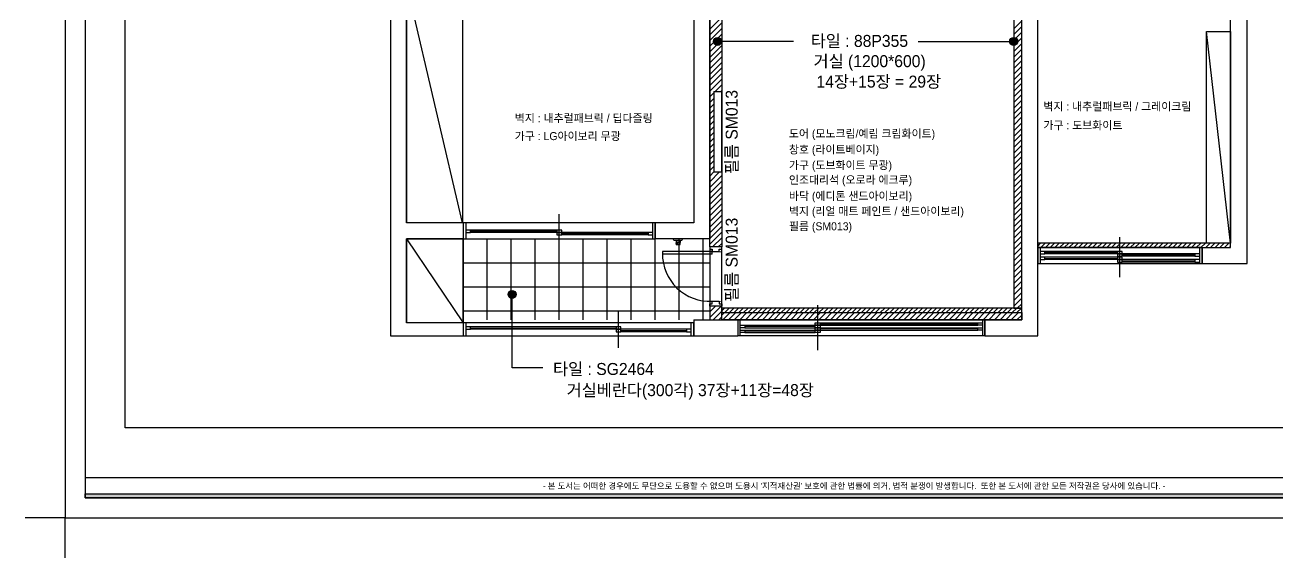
# Model space of a CAD drawing. Header units: inches. Extents: x 4374 to 164780, y 597 to 50243.
# Drawn here: x 4374 to 20035, y 3693 to 10352 of the extents above; entities that cross this region are included whole.
import ezdxf
from ezdxf.enums import TextEntityAlignment as Align

# ---------------------------------------------------------------- set-up
doc = ezdxf.new("R2010")
doc.units = ezdxf.units.IN
doc.header["$LTSCALE"] = 50
doc.header["$MEASUREMENT"] = 0
for name, color, linetype in [('03-TEXT', 3, 'Continuous'), ('03-WAL NEW', 3, 'Continuous'), ('06-FUR', 6, 'Continuous'), ('3.기호.계단선', 30, 'Continuous'), ('F-SYM', 7, 'Continuous'), ('fin', 5, 'Continuous'), ('FORM(YOURNAME)-11', 1, 'Continuous'), ('도면층2', 2, 'Continuous'), ('도면층4', 4, 'Continuous'), ('도면층5', 5, 'Continuous')]:
    doc.layers.add(name, color=color, linetype=linetype)
doc.styles.add('YOURNAME', font='HY울릉도M.TTF')
doc.styles.add('코레일둥고', font='Korail_Round_Gothic_Medium.ttf')

# ---------------------------------------------------------------- blocks, each defined once
blk = doc.blocks.new('FORM-PLAN')
at = {"layer": 'FORM(YOURNAME)-11'}
h = blk.add_hatch(color=256, dxfattribs=at)
h.dxf.hatch_style = 1
h.paths.add_polyline_path([(-71444, 55115), (10556, 55115), (10556, 54915), (-71444, 54915)])
h.paths.add_polyline_path([(-71444, -2085), (10556, -2085), (10556, -2285), (-71444, -2285)])
at = {"layer": 'Defpoints', "color": 158}
blk.add_line((1346, -1285), (-71444, -1285), dxfattribs=at)
for points in [[(-71444, -2285), (10556, -2285), (10556, 55115), (-71444, 55115)], [(-69444, 53115), (-64, 53115), (-64, 1215), (-69444, 1215)]]:
    blk.add_lwpolyline(points, close=True, dxfattribs=at)
at = {"layer": 'Defpoints', "color": 1}
blk.add_lwpolyline([(-72444, -5285), (-72444, -3285), (-74444, -3285)], dxfattribs=at)
at = {"layer": 'FORM(YOURNAME)-11', "color": 250}
blk.add_lwpolyline([(-72444, -3285), (11556, -3285), (11556, 56115), (-72444, 56115)], close=True, dxfattribs=at)
at = {"layer": 'FORM(YOURNAME)-11'}
blk.add_lwpolyline([(-71444, -2085), (10556, -2085), (10556, -2285), (-71444, -2285)], close=True, dxfattribs=at)
at = {"layer": 'FORM(YOURNAME)-11', "color": 1, "style": 'YOURNAME'}
blk.add_text("- 본 도서는 어떠한 경우에도 무단으로 도용할 수 없으며 도용시 '지적재산권' 보호에 관한 법률에 의거, 법적 분쟁이 발생합니다.  또한 본 도서에 관한 모든 저작권은 당사에 있습니다. -", height=300, dxfattribs=at).set_placement((-32990, -1685), align=Align.MIDDLE_CENTER)
at = {"layer": 'FORM(YOURNAME)-11', "color": 3, "style": 'YOURNAME'}
for tag, height, p in [('1', 450, (9905, 18188)), ('2', 450, (9905, 17544)), ('3', 450, (9905, 16257)), ('4', 450, (9905, 14326)), ('5', 515, (9905, 12009)), ('6', 515, (9905, 9757)), ('7', 515, (9905, 7504)), ('8', 515, (9905, 5252)), ('9', 515, (9905, 2999)), ('10', 515, (5655, 811)), ('11', 515, (9905, 747)), ('12', 515, (5655, -1441)), ('13', 515, (9905, -1441))]:
    blk.add_attdef(tag, text='', height=height, dxfattribs=at).set_placement(p, align=Align.MIDDLE_RIGHT)
blk = doc.blocks.new('*U575')
at = {"layer": 'F-SYM', "xscale": 0.2500000000000001, "yscale": 0.2500000000000001, "zscale": 0.2500000000000001}
blk.add_blockref('FORM-PLAN', (22985, 5014), dxfattribs=at)
blk = doc.blocks.new('GSTERT')
at = {"layer": '03-WAL NEW', "color": 8}
for p, q in [((-42268, -18463), (-42268, -22103)), ((-42418, -22103), (-42418, -18613)), ((-38618, -18613), (-38618, -22868)), ((-38518, -22868), (-38518, -18613)), ((-42268, -20166), (-42368, -20166)), ((-42368, -20166), (-42368, -21166)), ((-42268, -21166), (-42268, -20166)), ((-42368, -21166), (-42268, -21166)), ((-35908, -22058), (-38318, -22058)), ((-38318, -22058), (-38318, -22113)), ((-35908, -22113), (-35908, -22058)), ((-42268, -22103), (-42418, -22103)), ((-38318, -22113), (-35908, -22113)), ((-42268, -22843), (-42418, -22843)), ((-42418, -22843), (-42418, -23013)), ((-42268, -23013), (-42268, -22843)), ((-42418, -23013), (-42268, -23013)), ((-38518, -22868), (-42268, -22868)), ((-42268, -22868), (-42268, -22923)), ((-42268, -22923), (-38518, -22923)), ((-42268, -22923), (-38518, -22923)), ((-42268, -23013), (-42268, -22923)), ((-38518, -23013), (-42268, -23013)), ((-38618, -22868), (-38518, -22868)), ((-38518, -22923), (-38518, -22868)), ((-38518, -22923), (-38518, -23013))]:
    blk.add_line(p, q, dxfattribs=at)
at = {"layer": '03-WAL NEW', "color": 8, "linetype": 'Continuous'}
for p, q in [((-42418, -19381), (-42268, -19231)), ((-42418, -19452), (-42268, -19302)), ((-42418, -19523), (-42268, -19373)), ((-38618, -19378), (-38518, -19278)), ((-38618, -19449), (-38518, -19349)), ((-42418, -19593), (-42268, -19443)), ((-42418, -19664), (-42268, -19514)), ((-38618, -19519), (-38518, -19419)), ((-38618, -19590), (-38518, -19490)), ((-38618, -19661), (-38518, -19561)), ((-42418, -19735), (-42268, -19585)), ((-42418, -19805), (-42268, -19655)), ((-42418, -19876), (-42268, -19726)), ((-38618, -19732), (-38518, -19632)), ((-38618, -19802), (-38518, -19702)), ((-42418, -19947), (-42268, -19797)), ((-42418, -20017), (-42268, -19867)), ((-38618, -19873), (-38518, -19773)), ((-38618, -19944), (-38518, -19844)), ((-42418, -20088), (-42268, -19938)), ((-42418, -20159), (-42268, -20009)), ((-38618, -20014), (-38518, -19914)), ((-38618, -20085), (-38518, -19985)), ((-42418, -20230), (-42368, -20180)), ((-42355, -20166), (-42268, -20080)), ((-42284, -20166), (-42268, -20150)), ((-38618, -20156), (-38518, -20056)), ((-38618, -20227), (-38518, -20127)), ((-38618, -20297), (-38518, -20197)), ((-42418, -20300), (-42368, -20250)), ((-42418, -20371), (-42368, -20321)), ((-38618, -20368), (-38518, -20268)), ((-38618, -20439), (-38518, -20339)), ((-42418, -20442), (-42368, -20392)), ((-42418, -20512), (-42368, -20462)), ((-38618, -20509), (-38518, -20409)), ((-38618, -20580), (-38518, -20480)), ((-42418, -20583), (-42368, -20533)), ((-42418, -20654), (-42368, -20604)), ((-38618, -20651), (-38518, -20551)), ((-38618, -20722), (-38518, -20622)), ((-42418, -20725), (-42368, -20675)), ((-42418, -20795), (-42368, -20745)), ((-42418, -20866), (-42368, -20816)), ((-38618, -20792), (-38518, -20692)), ((-38618, -20863), (-38518, -20763)), ((-42418, -20937), (-42368, -20887)), ((-42418, -21007), (-42368, -20957)), ((-38618, -20934), (-38518, -20834)), ((-38618, -21004), (-38518, -20904)), ((-38618, -21075), (-38518, -20975)), ((-42418, -21078), (-42368, -21028)), ((-42418, -21149), (-42368, -21099)), ((-38618, -21146), (-38518, -21046)), ((-38618, -21217), (-38518, -21117)), ((-42418, -21220), (-42365, -21166)), ((-42418, -21290), (-42294, -21166)), ((-42418, -21361), (-42268, -21211)), ((-42418, -21432), (-42268, -21282)), ((-38618, -21287), (-38518, -21187)), ((-38618, -21358), (-38518, -21258)), ((-42418, -21502), (-42268, -21352)), ((-42418, -21573), (-42268, -21423)), ((-38618, -21429), (-38518, -21329)), ((-38618, -21499), (-38518, -21399)), ((-42418, -21644), (-42268, -21494)), ((-42418, -21715), (-42268, -21565)), ((-38618, -21570), (-38518, -21470)), ((-38618, -21641), (-38518, -21541)), ((-38618, -21712), (-38518, -21612)), ((-42418, -21785), (-42268, -21635)), ((-42418, -21856), (-42268, -21706)), ((-38618, -21782), (-38518, -21682)), ((-38618, -21853), (-38518, -21753)), ((-42418, -21927), (-42268, -21777)), ((-42418, -21997), (-42268, -21847)), ((-42418, -22068), (-42268, -21918)), ((-38618, -21924), (-38518, -21824)), ((-38618, -21994), (-38518, -21894)), ((-42383, -22103), (-42268, -21989)), ((-42312, -22103), (-42268, -22060)), ((-38618, -22065), (-38518, -21965)), ((-38618, -22136), (-38518, -22036)), ((-38318, -22093), (-38284, -22058)), ((-38280, -22113), (-38225, -22058)), ((-38221, -22113), (-38166, -22058)), ((-38162, -22113), (-38107, -22058)), ((-38103, -22113), (-38048, -22058)), ((-38044, -22113), (-37989, -22058)), ((-37986, -22113), (-37931, -22058)), ((-37927, -22113), (-37872, -22058)), ((-37868, -22113), (-37813, -22058)), ((-37809, -22113), (-37754, -22058)), ((-37750, -22113), (-37695, -22058)), ((-37691, -22113), (-37636, -22058)), ((-37632, -22113), (-37577, -22058)), ((-37573, -22113), (-37518, -22058)), ((-37514, -22113), (-37459, -22058)), ((-37455, -22113), (-37400, -22058)), ((-37396, -22113), (-37341, -22058)), ((-37337, -22113), (-37282, -22058)), ((-37278, -22113), (-37223, -22058)), ((-37220, -22113), (-37165, -22058)), ((-37161, -22113), (-37106, -22058)), ((-37102, -22113), (-37047, -22058)), ((-37043, -22113), (-36988, -22058)), ((-36984, -22113), (-36929, -22058)), ((-36925, -22113), (-36870, -22058)), ((-36866, -22113), (-36811, -22058)), ((-36807, -22113), (-36752, -22058)), ((-36748, -22113), (-36693, -22058)), ((-36689, -22113), (-36634, -22058)), ((-36630, -22113), (-36575, -22058)), ((-36571, -22113), (-36516, -22058)), ((-36512, -22113), (-36457, -22058)), ((-36453, -22113), (-36398, -22058)), ((-36395, -22113), (-36340, -22058)), ((-36336, -22113), (-36281, -22058)), ((-36277, -22113), (-36222, -22058)), ((-36218, -22113), (-36163, -22058)), ((-36159, -22113), (-36104, -22058)), ((-36100, -22113), (-36045, -22058)), ((-36041, -22113), (-35986, -22058)), ((-35982, -22113), (-35927, -22058)), ((-38618, -22206), (-38518, -22106)), ((-38618, -22277), (-38518, -22177)), ((-35923, -22113), (-35908, -22099)), ((-38618, -22348), (-38518, -22248)), ((-38618, -22419), (-38518, -22319)), ((-38618, -22489), (-38518, -22389)), ((-38618, -22560), (-38518, -22460)), ((-38618, -22631), (-38518, -22531)), ((-38618, -22701), (-38518, -22601)), ((-38618, -22772), (-38518, -22672)), ((-42418, -22845), (-42417, -22843)), ((-42418, -22916), (-42346, -22843)), ((-42418, -22987), (-42275, -22843)), ((-38618, -22843), (-38518, -22743)), ((-38573, -22868), (-38518, -22814)), ((-42374, -23013), (-42268, -22907)), ((-42304, -23013), (-42268, -22978)), ((-42268, -22903), (-42234, -22868)), ((-42268, -22957), (-42234, -22923)), ((-42254, -23013), (-42164, -22923)), ((-42230, -22923), (-42175, -22868)), ((-42183, -23013), (-42093, -22923)), ((-42171, -22923), (-42116, -22868)), ((-42112, -22923), (-42057, -22868)), ((-42112, -23013), (-42022, -22923)), ((-42053, -22923), (-41998, -22868)), ((-42042, -23013), (-41952, -22923)), ((-41994, -22923), (-41939, -22868)), ((-41971, -23013), (-41881, -22923)), ((-41936, -22923), (-41881, -22868)), ((-41900, -23013), (-41810, -22923)), ((-41877, -22923), (-41822, -22868)), ((-41829, -23013), (-41739, -22923)), ((-41818, -22923), (-41763, -22868)), ((-41759, -22923), (-41704, -22868)), ((-41759, -23013), (-41669, -22923)), ((-41700, -22923), (-41645, -22868)), ((-41688, -23013), (-41598, -22923)), ((-41641, -22923), (-41586, -22868)), ((-41617, -23013), (-41527, -22923)), ((-41582, -22923), (-41527, -22868)), ((-41547, -23013), (-41457, -22923)), ((-41523, -22923), (-41468, -22868)), ((-41476, -23013), (-41386, -22923)), ((-41464, -22923), (-41409, -22868)), ((-41405, -22923), (-41350, -22868)), ((-41405, -23013), (-41315, -22923)), ((-41346, -22923), (-41291, -22868)), ((-41335, -23013), (-41245, -22923)), ((-41287, -22923), (-41232, -22868)), ((-41264, -23013), (-41174, -22923)), ((-41228, -22923), (-41173, -22868)), ((-41193, -23013), (-41103, -22923)), ((-41170, -22923), (-41115, -22868)), ((-41122, -23013), (-41032, -22923)), ((-41111, -22923), (-41056, -22868)), ((-41052, -22923), (-40997, -22868)), ((-41052, -23013), (-40962, -22923)), ((-40993, -22923), (-40938, -22868)), ((-40981, -23013), (-40891, -22923)), ((-40934, -22923), (-40879, -22868)), ((-40910, -23013), (-40820, -22923)), ((-40875, -22923), (-40820, -22868)), ((-40840, -23013), (-40750, -22923)), ((-40816, -22923), (-40761, -22868)), ((-40769, -23013), (-40679, -22923)), ((-40757, -22923), (-40702, -22868)), ((-40698, -22923), (-40643, -22868)), ((-40698, -23013), (-40608, -22923)), ((-40639, -22923), (-40584, -22868)), ((-40627, -23013), (-40537, -22923)), ((-40580, -22923), (-40525, -22868)), ((-40557, -23013), (-40467, -22923)), ((-40521, -22923), (-40466, -22868)), ((-40486, -23013), (-40396, -22923)), ((-40462, -22923), (-40407, -22868)), ((-40415, -23013), (-40325, -22923)), ((-40403, -22923), (-40348, -22868)), ((-40345, -22923), (-40290, -22868)), ((-40345, -23013), (-40255, -22923)), ((-40286, -22923), (-40231, -22868)), ((-40274, -23013), (-40184, -22923)), ((-40227, -22923), (-40172, -22868)), ((-40203, -23013), (-40113, -22923)), ((-40168, -22923), (-40113, -22868)), ((-40132, -23013), (-40042, -22923)), ((-40109, -22923), (-40054, -22868)), ((-40062, -23013), (-39972, -22923)), ((-40050, -22923), (-39995, -22868)), ((-39991, -22923), (-39936, -22868)), ((-39991, -23013), (-39901, -22923)), ((-39932, -22923), (-39877, -22868)), ((-39920, -23013), (-39830, -22923)), ((-39873, -22923), (-39818, -22868)), ((-39850, -23013), (-39760, -22923)), ((-39814, -22923), (-39759, -22868)), ((-39779, -23013), (-39689, -22923)), ((-39755, -22923), (-39700, -22868)), ((-39708, -23013), (-39618, -22923)), ((-39696, -22923), (-39641, -22868)), ((-39637, -22923), (-39582, -22868)), ((-39637, -23013), (-39547, -22923)), ((-39579, -22923), (-39524, -22868)), ((-39567, -23013), (-39477, -22923)), ((-39520, -22923), (-39465, -22868)), ((-39496, -23013), (-39406, -22923)), ((-39461, -22923), (-39406, -22868)), ((-39425, -23013), (-39335, -22923)), ((-39402, -22923), (-39347, -22868)), ((-39355, -23013), (-39265, -22923)), ((-39343, -22923), (-39288, -22868)), ((-39284, -22923), (-39229, -22868)), ((-39284, -23013), (-39194, -22923)), ((-39225, -22923), (-39170, -22868)), ((-39213, -23013), (-39123, -22923)), ((-39166, -22923), (-39111, -22868)), ((-39142, -23013), (-39052, -22923)), ((-39107, -22923), (-39052, -22868)), ((-39072, -23013), (-38982, -22923)), ((-39048, -22923), (-38993, -22868)), ((-39001, -23013), (-38911, -22923)), ((-38989, -22923), (-38934, -22868)), ((-38930, -22923), (-38875, -22868)), ((-38930, -23013), (-38840, -22923)), ((-38871, -22923), (-38816, -22868)), ((-38860, -23013), (-38770, -22923)), ((-38813, -22923), (-38758, -22868)), ((-38789, -23013), (-38699, -22923)), ((-38754, -22923), (-38699, -22868)), ((-38718, -23013), (-38628, -22923)), ((-38695, -22923), (-38640, -22868)), ((-38648, -23013), (-38558, -22923)), ((-38636, -22923), (-38581, -22868)), ((-38577, -22923), (-38522, -22868)), ((-38577, -23013), (-38518, -22955))]:
    blk.add_line(p, q, dxfattribs=at)
at = {"layer": '06-FUR', "color": 8}
for p, q in [((-46208, -21803), (-46208, -18813)), ((-45508, -21803), (-46208, -18813)), ((-45508, -18813), (-45508, -21803)), ((-36208, -22058), (-36208, -19413)), ((-36208, -19413), (-35908, -19413)), ((-35908, -22058), (-36208, -19413)), ((-35908, -19413), (-35908, -22058)), ((-45508, -21803), (-46208, -21803)), ((-46208, -23053), (-46208, -22003)), ((-46208, -22003), (-45498, -22003)), ((-46208, -22003), (-45498, -23053)), ((-45498, -22003), (-45498, -23053)), ((-35908, -22058), (-36208, -22058)), ((-45498, -23053), (-46208, -23053))]:
    blk.add_line(p, q, dxfattribs=at)
at = {"layer": 'fin', "color": 8}
for p, q in [((-42873, -22003), (-42873, -22008)), ((-42863, -22018), (-42768, -22018)), ((-42837, -22026), (-42837, -22048)), ((-42837, -22048), (-42789, -22048)), ((-42837, -22054), (-42822, -22054)), ((-42837, -22060), (-42822, -22060)), ((-42837, -22066), (-42822, -22066)), ((-42837, -22072), (-42789, -22072)), ((-42837, -22072), (-42837, -22073)), ((-42835, -22024), (-42791, -22024)), ((-42835, -22075), (-42791, -22075)), ((-42830, -22018), (-42830, -22024)), ((-42804, -22054), (-42789, -22054)), ((-42804, -22060), (-42789, -22060)), ((-42804, -22066), (-42789, -22066)), ((-42796, -22018), (-42796, -22024)), ((-42789, -22026), (-42789, -22048)), ((-42789, -22072), (-42789, -22073)), ((-42758, -22003), (-42758, -22008))]:
    blk.add_line(p, q, dxfattribs=at)
for centre, radius, start, end in [((-42863, -22008), 10, 180, 270), ((-42837, -22051), 3, 90, 270), ((-42837, -22057), 3, 90, 270), ((-42837, -22063), 3, 90, 270), ((-42837, -22069), 3, 90, 270), ((-42835, -22026), 2, 90, 180), ((-42835, -22073), 2, 180, 270), ((-42822, -22051), 3, 90, 270), ((-42822, -22057), 3, 90, 270), ((-42822, -22063), 3, 90, 270), ((-42822, -22069), 3, 90, 270), ((-42804, -22051), 3, 270, 90), ((-42804, -22057), 3, 270, 90), ((-42804, -22063), 3, 270, 90), ((-42804, -22069), 3, 270, 90), ((-42791, -22026), 2, 0, 90), ((-42791, -22073), 2, 270, 0), ((-42789, -22051), 3, 270, 90), ((-42789, -22057), 3, 270, 90), ((-42789, -22063), 3, 270, 90), ((-42789, -22069), 3, 270, 90), ((-42768, -22008), 10, 270, 0)]:
    blk.add_arc(centre, radius, start, end, dxfattribs=at)
at = {"layer": '도면층2', "color": 8}
for p, q in [((-35698, -22313), (-35698, -15683)), ((-35908, -22113), (-35908, -18213)), ((-46408, -18613), (-46408, -23213)), ((-42618, -18613), (-42618, -21803)), ((-42418, -18613), (-42418, -22003)), ((-38518, -23013), (-38518, -18613)), ((-38318, -23213), (-38318, -18613)), ((-46208, -18813), (-46208, -21803)), ((-45498, -21803), (-46208, -21803)), ((-45498, -21803), (-45498, -22003)), ((-45498, -21803), (-45498, -22003)), ((-43098, -21803), (-43098, -22003)), ((-42618, -21803), (-43098, -21803)), ((-43098, -21803), (-43098, -22003)), ((-45498, -22003), (-46208, -22003)), ((-46208, -22003), (-46208, -23053)), ((-42418, -22003), (-43098, -22003)), ((-36263, -22113), (-35908, -22113)), ((-36263, -22113), (-36263, -22313)), ((-36263, -22313), (-35698, -22313)), ((-42618, -23013), (-42068, -23013)), ((-42618, -23013), (-42618, -23213)), ((-42068, -23013), (-42068, -23213)), ((-38978, -23013), (-38518, -23013)), ((-38978, -23013), (-38978, -23213)), ((-45498, -23053), (-46208, -23053)), ((-45498, -23053), (-45498, -23213)), ((-45498, -23053), (-45498, -23213)), ((-46408, -23213), (-45498, -23213)), ((-42618, -23213), (-42068, -23213)), ((-38978, -23213), (-38318, -23213))]:
    blk.add_line(p, q, dxfattribs=at)
at = {"layer": '도면층4', "color": 8}
for p, q in [((-44298, -22153), (-44298, -21693)), ((-43098, -21803), (-45498, -21803)), ((-45498, -21803), (-45498, -22003)), ((-45468, -21803), (-45468, -22003)), ((-45408, -21908), (-44328, -21908)), ((-43128, -22003), (-43128, -21803)), ((-43098, -22003), (-43098, -21803)), ((-45498, -22003), (-43098, -22003)), ((-44268, -21938), (-43188, -21938)), ((-37291, -22483), (-37291, -21983)), ((-42388, -22163), (-43009, -22163)), ((-43009, -22163), (-43009, -22193)), ((-42388, -22193), (-43009, -22193)), ((-42418, -22103), (-42418, -22843)), ((-42418, -22103), (-42418, -22133)), ((-42268, -22103), (-42418, -22103)), ((-42418, -22133), (-42388, -22133)), ((-42388, -22133), (-42388, -22163)), ((-42388, -22193), (-42388, -22148)), ((-42388, -22163), (-42298, -22163)), ((-42298, -22163), (-42298, -22133)), ((-42298, -22133), (-42268, -22133)), ((-42268, -22843), (-42268, -22103)), ((-42268, -22133), (-42268, -22103)), ((-36263, -22113), (-38318, -22113)), ((-38318, -22113), (-38318, -22313)), ((-38288, -22113), (-38288, -22313)), ((-38228, -22174), (-37321, -22174)), ((-37261, -22204), (-36353, -22204)), ((-36293, -22313), (-36293, -22113)), ((-36263, -22313), (-36263, -22113)), ((-38318, -22313), (-36263, -22313)), ((-38228, -22248), (-37321, -22248)), ((-37261, -22278), (-36353, -22278)), ((-42418, -22843), (-42418, -22813)), ((-42418, -22813), (-42388, -22813)), ((-42268, -22843), (-42418, -22843)), ((-42388, -22813), (-42388, -22783)), ((-42388, -22783), (-42298, -22783)), ((-42298, -22783), (-42298, -22813)), ((-42298, -22813), (-42268, -22813)), ((-42268, -22813), (-42268, -22843)), ((-41068, -23333), (-41068, -22833)), ((-43558, -23363), (-43558, -22903)), ((-42068, -23013), (-38978, -23013)), ((-42068, -23013), (-42068, -23213)), ((-42038, -23213), (-42038, -23013)), ((-41068, -23393), (-41068, -22893)), ((-39008, -23013), (-39008, -23213)), ((-38978, -23213), (-38978, -23013)), ((-42618, -23053), (-45498, -23053)), ((-45498, -23053), (-45498, -23213)), ((-45468, -23053), (-45468, -23213)), ((-45408, -23118), (-43588, -23118)), ((-43528, -23148), (-42708, -23148)), ((-42648, -23213), (-42648, -23053)), ((-42618, -23213), (-42618, -23053)), ((-41098, -23098), (-41978, -23098)), ((-41098, -23158), (-41978, -23158)), ((-39068, -23068), (-41038, -23068)), ((-39068, -23128), (-41038, -23128)), ((-45498, -23213), (-42618, -23213)), ((-38978, -23213), (-42068, -23213))]:
    blk.add_line(p, q, dxfattribs=at)
for points in [[(-45468, -21893), (-45468, -21923), (-45408, -21923), (-45408, -21893)], [(-44328, -21893), (-44328, -21923), (-44268, -21923), (-44268, -21893)], [(-44328, -21923), (-44328, -21953), (-44268, -21953), (-44268, -21923)], [(-43188, -21923), (-43188, -21953), (-43128, -21953), (-43128, -21923)], [(-38288, -22159), (-38288, -22189), (-38228, -22189), (-38228, -22159)], [(-38288, -22233), (-38288, -22263), (-38228, -22263), (-38228, -22233)], [(-37321, -22159), (-37321, -22189), (-37261, -22189), (-37261, -22159)], [(-37321, -22189), (-37321, -22219), (-37261, -22219), (-37261, -22189)], [(-37321, -22233), (-37321, -22263), (-37261, -22263), (-37261, -22233)], [(-36353, -22189), (-36353, -22219), (-36293, -22219), (-36293, -22189)], [(-37321, -22263), (-37321, -22293), (-37261, -22293), (-37261, -22263)], [(-36353, -22263), (-36353, -22293), (-36293, -22293), (-36293, -22263)], [(-45468, -23103), (-45468, -23133), (-45408, -23133), (-45408, -23103)], [(-43588, -23103), (-43588, -23133), (-43528, -23133), (-43528, -23103)], [(-43588, -23133), (-43588, -23163), (-43528, -23163), (-43528, -23133)], [(-42708, -23133), (-42708, -23163), (-42648, -23163), (-42648, -23133)], [(-41978, -23083), (-41978, -23113), (-42038, -23113), (-42038, -23083)], [(-41978, -23143), (-41978, -23173), (-42038, -23173), (-42038, -23143)], [(-41038, -23053), (-41038, -23083), (-41098, -23083), (-41098, -23053)], [(-41038, -23083), (-41038, -23113), (-41098, -23113), (-41098, -23083)], [(-41038, -23113), (-41038, -23143), (-41098, -23143), (-41098, -23113)], [(-41038, -23143), (-41038, -23173), (-41098, -23173), (-41098, -23143)], [(-39008, -23053), (-39008, -23083), (-39068, -23083), (-39068, -23053)], [(-39008, -23113), (-39008, -23143), (-39068, -23143), (-39068, -23113)]]:
    blk.add_lwpolyline(points, close=True, dxfattribs=at)
at = {"layer": '도면층5', "color": 8}
for p, q in [((-44328, -21893), (-45408, -21893)), ((-44328, -21923), (-45408, -21923)), ((-43188, -21923), (-44268, -21923)), ((-43188, -21953), (-44268, -21953)), ((-37321, -22159), (-38228, -22159)), ((-37321, -22189), (-38228, -22189)), ((-37321, -22233), (-38228, -22233)), ((-36353, -22189), (-37261, -22189)), ((-36353, -22219), (-37261, -22219)), ((-37321, -22263), (-38228, -22263)), ((-36353, -22263), (-37261, -22263)), ((-36353, -22293), (-37261, -22293)), ((-43588, -23103), (-45408, -23103)), ((-43588, -23133), (-45408, -23133)), ((-42708, -23133), (-43528, -23133)), ((-42708, -23163), (-43528, -23163)), ((-41978, -23083), (-41098, -23083)), ((-41978, -23113), (-41098, -23113)), ((-41978, -23143), (-41098, -23143)), ((-41978, -23173), (-41098, -23173)), ((-41038, -23053), (-39068, -23053)), ((-41038, -23083), (-39068, -23083)), ((-41038, -23113), (-39068, -23113)), ((-41038, -23143), (-39068, -23143))]:
    blk.add_line(p, q, dxfattribs=at)
blk.add_arc((-42414, -22189), 595, 179.5925, 272.474, dxfattribs=at)

msp = doc.modelspace()

# ---------------------------------------------------------------- hatches: boundary and pattern name
at = {"layer": '03-WAL NEW'}
h = msp.add_hatch(dxfattribs=at)
h.set_pattern_fill('_USER', color=8, scale=300, double=1, pattern_type=0)
h.set_pattern_definition([(0, (9851.95, 7680.06), (0, 300), []), (90, (9851.95, 7680.06), (-300, 2e-14), [])])
h.paths.add_polyline_path([(9851.9, 7680.1), (12931.9, 7680.1), (12931.9, 6670.1), (9851.9, 6670.1)])
at = {"layer": '3.기호.계단선'}
h = msp.add_hatch(color=256, dxfattribs=at)
h.dxf.hatch_style = 1
edge = h.paths.add_edge_path()
edge.add_arc((13030, 10148.2), 50, 180, 540, ccw=False)
h = msp.add_hatch(color=256, dxfattribs=at)
h.dxf.hatch_style = 1
edge = h.paths.add_edge_path()
edge.add_arc((16731.9, 10148.2), 50, 0, 360)
h = msp.add_hatch(color=256, dxfattribs=at)
h.dxf.hatch_style = 1
edge = h.paths.add_edge_path()
edge.add_arc((10461.5, 6986.5), 50, 0, 360)

# ---------------------------------------------------------------- linework, layer by layer
at = {"layer": '03-TEXT', "color": 10, "const_width": 10}
for points in [[(12981.9, 9517.6), (13081.9, 9517.6), (13081.9, 8517.6), (12981.9, 8517.6)], [(12931.9, 7580.1), (13081.9, 7580.1), (13081.9, 7519), (12931.9, 7519)], [(12931.9, 6899.5), (13081.9, 6899.5), (13081.9, 6840.1), (12931.9, 6840.1)]]:
    msp.add_lwpolyline(points, close=True, dxfattribs=at)
at = {"layer": '3.기호.계단선'}
for p, q in [((13979.8, 10148.2), (13030, 10148.2)), ((15539, 10148.2), (16731.9, 10148.2))]:
    msp.add_line(p, q, dxfattribs=at)
msp.add_lwpolyline([(10848.2, 6070.5), (10461.5, 6070.5), (10461.5, 6986.5)], dxfattribs=at)
for centre in [(13030, 10148.2), (16731.9, 10148.2), (10461.5, 6986.5)]:
    msp.add_circle(centre, 50, dxfattribs=at)

# ---------------------------------------------------------------- block references
at = {"layer": '06-FUR'}
for name, p in [('*U575', (0, 0)), ('GSTERT', (55350.4, 29683.4))]:
    msp.add_blockref(name, p, dxfattribs=at)

# ---------------------------------------------------------------- texts
at = {"layer": '03-TEXT', "color": 10, "style": '코레일둥고'}
for p in [(13282, 9541.2), (13282, 7944.5)]:
    msp.add_text('필름 SM013', height=150, rotation=90, dxfattribs=at).set_placement(p, align=Align.RIGHT)
at = {"layer": '3.기호.계단선', "style": '코레일둥고'}
for s, p in [('타일 : 88P355', (15411.8, 10079.4)), ('거실 (1200*600)', (15632.1, 9826.5)), ('14장+15장 = 29장', (15824.7, 9570.6)), ('타일 : SG2464', (12234, 5979.1)), ('거실베란다(300각) 37장+11장=48장', (14234.6, 5714.9))]:
    msp.add_text(s, height=150, dxfattribs=at).set_placement(p, align=Align.RIGHT)
for s, p in [('벽지 : 내추럴패브릭 / 그레이크림', (17103.5, 9285)), ('벽지 : 내추럴패브릭 / 딥다즐링', (10495.8, 9138.4)), ('가구 : 도브화이트', (17103.5, 9049.7)), ('가구 : LG아이보리 무광', (10495.8, 8914.7)), ('도어 (모노크림/예림 크림화이트)', (13922.6, 8945.4)), ('창호 (라이트베이지)', (13922.6, 8745.9)), ('가구 (도브화이트 무광)', (13922.6, 8552)), ('인조대리석 (오로라 에크루)', (13922.6, 8367.6)), ('바닥 (에디톤 샌드아이보리)', (13922.6, 8165.6)), ('벽지 (리얼 매트 페인트 / 샌드아이보리)', (13922.6, 7976)), ('필름 (SM013)', (13922.6, 7787.4))]:
    msp.add_text(s, height=100, dxfattribs=at).set_placement(p)

doc.saveas('drawing.dxf')
